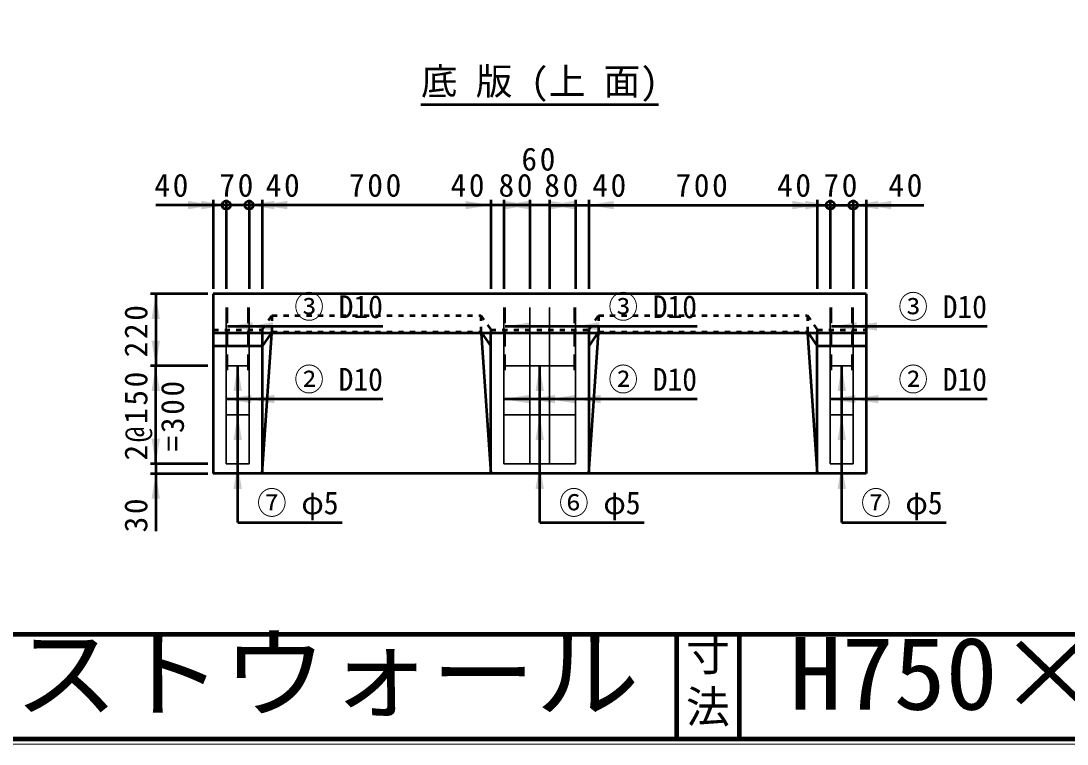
# Model space of a CAD drawing. Units: millimetres, scale not verified. Extents: x 100 to 4105, y 100 to 2870.
# Drawn here: x 2102 to 3104, y 100 to 792 of the extents above; entities that cross this region are included whole.
import ezdxf
from ezdxf.enums import TextEntityAlignment as Align

# ---------------------------------------------------------------- set-up
doc = ezdxf.new("R2010")
doc.units = ezdxf.units.MM
doc.header["$LTSCALE"] = 5
for name, pattern in [('USER3', [2.2, 1, -1.2]), ('USER4', [6.3, 4.2, -2.1]), ('USER5', [4.5, 3, -1.5])]:
    doc.linetypes.add(name, pattern=pattern)
doc.layers.add('V-nasSTD', color=7, linetype='Continuous', lineweight=50)
doc.styles.add('ＭＳ ゴシック', font='')
doc.styles.get('ＭＳ ゴシック').set_extended_font_data('MS Gothic')

msp = doc.modelspace()

# ---------------------------------------------------------------- hatches: boundary and pattern name
at = {"layer": 'V-nasSTD'}
for points in [[(2262.523, 615.653), (2262.523, 611.653), (2286.523, 615.653), (2262.523, 619.653)], [(2275.023, 615.653), (2275.023, 611.653), (2299.023, 615.653), (2275.023, 619.653)], [(2344.899, 615.653), (2344.899, 611.653), (2320.899, 615.653), (2344.899, 619.653)], [(2357.398, 615.653), (2357.398, 611.653), (2333.398, 615.653), (2357.398, 619.653)], [(2528.148, 615.653), (2528.148, 619.653), (2552.148, 615.653), (2528.148, 611.653)], [(2588.648, 615.653), (2588.648, 619.653), (2564.648, 615.653), (2588.648, 611.653)], [(2565.646, 615.653), (2565.646, 611.653), (2589.646, 615.653), (2565.646, 619.653)], [(2632.398, 615.653), (2632.398, 619.653), (2608.398, 615.653), (2632.398, 611.653)], [(2609.396, 615.653), (2609.396, 611.653), (2633.396, 615.653), (2609.396, 619.653)], [(2669.898, 615.653), (2669.898, 619.653), (2645.898, 615.653), (2669.898, 611.653)], [(2840.648, 615.653), (2840.648, 611.653), (2864.648, 615.653), (2840.648, 619.653)], [(2853.146, 615.653), (2853.146, 611.653), (2877.146, 615.653), (2853.146, 619.653)], [(2923.023, 615.653), (2923.023, 611.653), (2899.023, 615.653), (2923.023, 619.653)], [(2935.523, 615.653), (2935.523, 611.653), (2911.523, 615.653), (2935.523, 619.653)], [(2231.523, 506.653), (2227.523, 506.653), (2231.523, 530.653), (2235.523, 506.653)], [(2324.273, 499.528), (2324.273, 495.528), (2300.273, 499.528), (2324.273, 503.528)], [(2343.648, 499.528), (2343.648, 495.528), (2319.648, 499.528), (2343.648, 503.528)], [(2589.898, 499.528), (2589.898, 495.528), (2565.898, 499.528), (2589.898, 503.528)], [(2656.148, 499.528), (2656.148, 495.528), (2632.148, 499.528), (2656.148, 503.528)], [(2902.398, 499.528), (2902.398, 495.528), (2878.398, 499.528), (2902.398, 503.528)], [(2921.773, 499.528), (2921.773, 495.528), (2897.773, 499.528), (2921.773, 503.528)], [(2231.523, 485.903), (2235.523, 485.903), (2231.523, 461.903), (2227.523, 485.903)], [(2231.523, 437.903), (2235.523, 437.903), (2231.523, 461.903), (2227.523, 437.903)], [(2309.96, 437.903), (2313.96, 437.903), (2309.96, 461.903), (2305.96, 437.903)], [(2599.023, 437.903), (2603.023, 437.903), (2599.023, 461.903), (2595.023, 437.903)], [(2888.085, 437.903), (2892.085, 437.903), (2888.085, 461.903), (2884.085, 437.903)], [(2323.023, 430.028), (2323.023, 426.028), (2299.023, 430.028), (2323.023, 434.028)], [(2344.898, 430.028), (2344.898, 426.028), (2320.898, 430.028), (2344.898, 434.028)], [(2588.648, 430.028), (2588.648, 426.028), (2564.648, 430.028), (2588.648, 434.028)], [(2613.648, 430.028), (2613.648, 426.028), (2589.648, 430.028), (2613.648, 434.028)], [(2632.398, 430.028), (2632.398, 426.028), (2608.398, 430.028), (2632.398, 434.028)], [(2657.398, 430.028), (2657.398, 426.028), (2633.398, 430.028), (2657.398, 434.028)], [(2901.148, 430.028), (2901.148, 426.028), (2877.148, 430.028), (2901.148, 434.028)], [(2923.023, 430.028), (2923.023, 426.028), (2899.023, 430.028), (2923.023, 434.028)], [(2309.96, 391.028), (2313.96, 391.028), (2309.96, 415.028), (2305.96, 391.028)], [(2599.023, 391.028), (2603.023, 391.028), (2599.023, 415.028), (2595.023, 391.028)], [(2888.085, 391.028), (2892.085, 391.028), (2888.085, 415.028), (2884.085, 391.028)], [(2231.523, 392.153), (2235.523, 392.153), (2231.523, 368.153), (2227.523, 392.153)], [(2309.96, 344.153), (2313.96, 344.153), (2309.96, 368.153), (2305.96, 344.153)], [(2599.023, 344.153), (2603.023, 344.153), (2599.023, 368.153), (2595.023, 344.153)], [(2888.085, 344.153), (2892.085, 344.153), (2888.085, 368.153), (2884.085, 344.153)], [(2231.523, 334.778), (2235.523, 334.778), (2231.523, 358.778), (2227.523, 334.778)]]:
    msp.add_hatch(color=256, dxfattribs=at).paths.add_polyline_path(points)

# ---------------------------------------------------------------- linework, layer by layer
for p, q in [((2485.273, 711.903), (2712.773, 711.903)), ((2286.523, 615.653), (2231.523, 615.653)), ((2286.523, 620.653), (2286.523, 535.653)), ((2299.023, 615.653), (2286.523, 615.653)), ((2299.023, 620.653), (2299.023, 535.653)), ((2320.899, 615.653), (2299.024, 615.653)), ((2320.898, 620.653), (2320.898, 535.653)), ((2333.398, 615.653), (2320.898, 615.653)), ((2333.398, 620.653), (2333.398, 535.653)), ((2552.148, 615.653), (2333.398, 615.653)), ((2552.148, 620.653), (2552.148, 535.653)), ((2564.648, 615.653), (2552.148, 615.653)), ((2564.648, 620.653), (2564.648, 535.653)), ((2589.648, 615.653), (2564.648, 615.653)), ((2589.648, 620.653), (2589.648, 535.653)), ((2608.398, 615.653), (2589.648, 615.653)), ((2608.398, 620.653), (2608.398, 535.653)), ((2608.398, 615.653), (2633.398, 615.653)), ((2633.398, 620.653), (2633.398, 535.653)), ((2633.398, 615.653), (2645.898, 615.653)), ((2645.898, 620.653), (2645.898, 535.653)), ((2645.898, 615.653), (2864.648, 615.653)), ((2864.648, 620.653), (2864.648, 535.653)), ((2864.648, 615.653), (2877.148, 615.653)), ((2877.146, 615.653), (2899.021, 615.653)), ((2877.148, 620.653), (2877.148, 535.653)), ((2899.023, 620.653), (2899.023, 535.653)), ((2899.023, 615.653), (2911.523, 615.653)), ((2911.523, 620.653), (2911.523, 535.653)), ((2911.523, 615.653), (2966.523, 615.653)), ((2281.523, 530.653), (2226.523, 530.653)), ((2231.523, 530.653), (2231.523, 461.903)), ((2286.523, 530.653), (2286.523, 358.778)), ((2911.523, 530.653), (2286.523, 530.653)), ((2911.523, 530.653), (2911.523, 358.778)), ((2911.523, 493.153), (2286.523, 493.153)), ((2449.023, 499.528), (2300.273, 499.528)), ((2333.398, 493.153), (2333.398, 358.778)), ((2341.921, 493.153), (2333.398, 480.653)), ((2333.398, 358.778), (2342.709, 493.153)), ((2542.837, 493.153), (2552.148, 358.778)), ((2543.625, 493.153), (2552.148, 480.653)), ((2552.148, 358.778), (2552.148, 493.153)), ((2749.648, 499.528), (2565.898, 499.528)), ((2645.898, 493.153), (2645.898, 358.778)), ((2654.421, 493.153), (2645.898, 480.653)), ((2645.898, 358.778), (2655.209, 493.153)), ((2855.337, 493.153), (2864.648, 358.778)), ((2856.125, 493.153), (2864.648, 480.653)), ((2864.648, 358.778), (2864.648, 493.153)), ((3027.148, 499.528), (2878.398, 499.528)), ((2333.398, 480.653), (2286.523, 480.653)), ((2911.523, 480.653), (2864.648, 480.653)), ((2281.523, 461.903), (2226.523, 461.903)), ((2231.523, 368.153), (2231.523, 461.903)), ((2309.96, 311.903), (2309.96, 461.903)), ((2599.023, 311.903), (2599.023, 461.903)), ((2888.085, 311.903), (2888.085, 461.903)), ((2449.023, 430.028), (2299.023, 430.028)), ((2749.648, 430.028), (2564.648, 430.028)), ((3027.148, 430.028), (2877.148, 430.028)), ((2281.523, 368.153), (2226.523, 368.153)), ((2231.523, 368.153), (2231.523, 358.778)), ((2226.523, 358.778), (2281.523, 358.778)), ((2231.523, 358.778), (2231.523, 303.778)), ((2911.523, 358.778), (2286.523, 358.778)), ((2309.96, 311.903), (2409.96, 311.903)), ((2599.023, 311.903), (2699.023, 311.903)), ((2888.085, 311.903), (2988.085, 311.903))]:
    msp.add_line(p, q, dxfattribs=at)
at = {"layer": 'V-nasSTD', "lineweight": 35}
for p, q in [((2299.023, 517.84), (2299.023, 368.153)), ((2320.898, 517.84), (2320.898, 368.153)), ((2564.648, 517.84), (2564.648, 368.153)), ((2589.648, 517.84), (2589.648, 368.153)), ((2608.398, 517.84), (2608.398, 368.153)), ((2633.398, 517.84), (2633.398, 368.153)), ((2877.148, 517.84), (2877.148, 368.153)), ((2899.023, 517.84), (2899.023, 368.153)), ((2299.023, 461.903), (2320.898, 461.903)), ((2564.648, 461.903), (2633.398, 461.903)), ((2877.148, 461.903), (2899.023, 461.903)), ((2299.023, 415.028), (2320.898, 415.028)), ((2564.648, 415.028), (2633.398, 415.028)), ((2877.148, 415.028), (2899.023, 415.028)), ((2299.023, 368.153), (2320.898, 368.153)), ((2564.648, 368.153), (2633.398, 368.153)), ((2877.148, 368.153), (2899.023, 368.153))]:
    msp.add_line(p, q, dxfattribs=at)
at = {"layer": 'V-nasSTD', "linetype": 'USER5', "lineweight": 35}
for p, q in [((2300.273, 517.84), (2300.273, 450.953)), ((2319.648, 517.84), (2319.648, 450.953)), ((2565.898, 517.84), (2565.898, 450.953)), ((2632.148, 517.84), (2632.148, 450.953)), ((2878.398, 517.84), (2878.398, 450.953)), ((2897.773, 517.84), (2897.773, 450.953))]:
    msp.add_line(p, q, dxfattribs=at)
at = {"layer": 'V-nasSTD', "linetype": 'USER3'}
for p, q in [((2333.398, 496.278), (2342.773, 510.028)), ((2342.773, 510.028), (2542.773, 510.028)), ((2342.773, 510.028), (2342.773, 494.403)), ((2542.773, 510.028), (2552.148, 496.278)), ((2542.773, 510.028), (2542.773, 494.403)), ((2645.898, 496.278), (2655.273, 510.028)), ((2655.273, 510.028), (2855.273, 510.028)), ((2655.273, 510.028), (2655.273, 494.403)), ((2855.273, 510.028), (2864.648, 496.278)), ((2855.273, 510.028), (2855.273, 494.403)), ((2286.523, 496.278), (2333.398, 496.278)), ((2342.773, 494.403), (2542.773, 494.403)), ((2542.837, 493.153), (2542.773, 494.403)), ((2542.773, 494.403), (2543.625, 493.153)), ((2552.148, 496.278), (2645.898, 496.278)), ((2552.148, 496.278), (2552.148, 493.153)), ((2645.898, 496.278), (2645.898, 493.153)), ((2654.421, 493.153), (2655.273, 494.403)), ((2655.273, 494.403), (2655.209, 493.153)), ((2655.273, 494.403), (2855.273, 494.403)), ((2855.337, 493.153), (2855.273, 494.403)), ((2855.273, 494.403), (2856.125, 493.153)), ((2864.648, 496.278), (2911.523, 496.278)), ((2864.648, 496.278), (2864.648, 493.153))]:
    msp.add_line(p, q, dxfattribs=at)
at = {"layer": 'V-nasSTD', "linetype": 'USER4'}
for p, q in [((2333.398, 496.278), (2333.398, 493.153)), ((2341.921, 493.153), (2342.773, 494.403)), ((2342.773, 494.403), (2342.709, 493.153))]:
    msp.add_line(p, q, dxfattribs=at)
at = {"layer": 'V-nasSTD', "lineweight": 100}
for p, q in [((105, 205), (4100, 205)), ((2730, 205), (2730, 105)), ((2790, 205), (2790, 105)), ((105, 105), (4100, 105))]:
    msp.add_line(p, q, dxfattribs=at)
at = {"layer": 'V-nasSTD', "lineweight": 13}
msp.add_lwpolyline([(100, 100), (100, 2870), (4105, 2870), (4105, 100)], close=True, dxfattribs=at)
at = {"layer": 'V-nasSTD'}
for centre in [(2299.023, 615.653), (2320.899, 615.653), (2877.146, 615.653), (2899.023, 615.653)]:
    msp.add_circle(centre, 4, dxfattribs=at)

# ---------------------------------------------------------------- texts
at = {"layer": 'V-nasSTD', "style": 'ＭＳ ゴシック'}
msp.add_text('底 版 (上 面)', height=25.66, dxfattribs=at).set_placement((2599.023, 746.903), align=Align.TOP_CENTER)
at = {"layer": 'V-nasSTD', "style": 'ＭＳ ゴシック', "width": 0.95}
for s, p in [('③ D10', (2406.547, 529.336)), ('③ D10', (2707.172, 529.336)), ('③ D10', (2984.672, 529.336)), ('② D10', (2406.547, 459.836)), ('② D10', (2707.172, 459.836)), ('② D10', (2984.672, 459.836)), ('⑦ φ5', (2367.484, 341.711)), ('⑥ φ5', (2656.547, 341.711)), ('⑦ φ5', (2945.609, 341.711))]:
    msp.add_text(s, height=21.85, dxfattribs=at).set_placement(p, align=Align.TOP_CENTER)
at = {"layer": 'V-nasSTD', "style": 'ＭＳ ゴシック', "width": 1.05}
for s, p in [('プレキャストウォール', (1697, 202.47)), ('H750×B550×L2000', (2838.25, 202.508))]:
    msp.add_text(s, height=69.65, dxfattribs=at).set_placement(p, align=Align.TOP_LEFT)
at = {"layer": 'V-nasSTD', "style": 'ＭＳ ゴシック'}
for s, p in [('寸', (2738.982, 200.999)), ('法', (2738.976, 151.01))]:
    msp.add_text(s, height=30.79, dxfattribs=at).set_placement(p, align=Align.TOP_LEFT)
at = {"layer": 'V-nasSTD', "char_height": 21.99, "attachment_point": 2, "style": 'ＭＳ ゴシック'}
for s, insert in [('\\T1.17;60', (2599.021, 670.653)), ('\\T1.17;40', (2247.773, 645.653)), ('\\T1.17;70', (2309.96, 645.653)), ('\\T1.17;40', (2354.335, 645.653)), ('\\T1.17;700', (2442.773, 645.653)), ('\\T1.17;40', (2531.21, 645.653)), ('\\T1.17;80', (2577.146, 645.653)), ('\\T1.17;80', (2620.899, 645.653)), ('\\T1.17;40', (2666.835, 645.653)), ('\\T1.17;700', (2755.273, 645.653)), ('\\T1.17;40', (2843.71, 645.653)), ('\\T1.17;70', (2888.085, 645.653)), ('\\T1.17;40', (2950.273, 645.653))]:
    msp.add_mtext(s, dxfattribs=dict(at, insert=insert))
at = {"layer": 'V-nasSTD', "char_height": 21.99, "attachment_point": 2, "rotation": 90, "style": 'ＭＳ ゴシック'}
for s, insert in [('\\T1.17;220', (2201.523, 496.278)), ('\\T1.17;2@150', (2201.564, 415.028)), ('\\T1.17;=300', (2236.523, 415.028)), ('\\T1.17;30', (2201.523, 320.028))]:
    msp.add_mtext(s, dxfattribs=dict(at, insert=insert))

doc.saveas('drawing.dxf')
